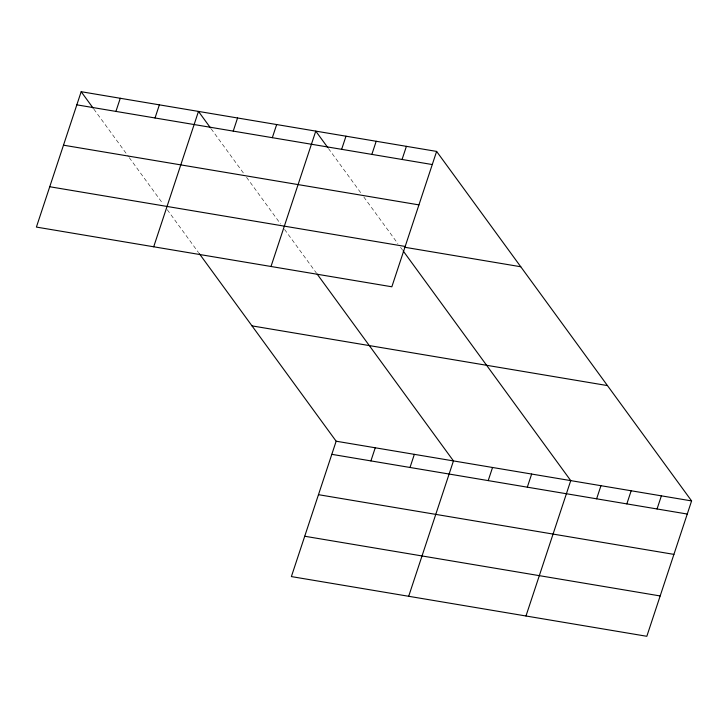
<?xml version="1.0" encoding="UTF-8"?>
<svg xmlns="http://www.w3.org/2000/svg" width="728" height="728" viewBox="0 0 728 728"><rect width="100%" height="100%" fill="white"/><g stroke="black" fill="none" stroke-linecap="round" stroke-linejoin="round"><path stroke-width="0.55" stroke-dasharray="3.64 2.73" d="M328.455 148.512L361.843 194.276M363.845 197.024L397.907 243.707M400.564 247.347L402.52 250.023M211.156 128.811L243.88 173.664M246.546 177.323L280.608 224.006M284.566 229.429L316.507 273.209M93.857 109.109L128.583 156.702M129.256 157.621L162.644 203.385M167.267 209.728L198.553 252.616"/><path stroke-width="1.09" d="M81.172 91.71L36.4 227.081L391.846 286.786L436.618 151.415L81.172 91.71L93.193 108.19M115.925 111.411L120.266 98.28M155.028 117.982L159.368 104.85M153.699 246.792L198.471 111.42L210.492 127.891M233.224 131.113L237.565 117.982M272.327 137.683L276.667 124.552M270.998 266.494L315.77 131.122L327.791 147.593M341.641 149.322L345.982 136.191M371.853 154.4L376.194 141.268M402.065 159.468L406.406 146.346M199.208 253.508L336.154 441.214L291.382 576.585L646.828 636.29L691.6 500.919L436.618 151.415M370.907 460.906L375.248 447.775M410.01 467.476L414.35 454.345M408.681 596.287L453.453 460.915L317.162 274.101M488.206 480.607L492.547 467.476M527.309 487.178L531.649 474.046M525.98 615.988L570.743 480.616L403.166 250.923M596.614 498.817L600.964 485.694M626.835 503.894L631.176 490.763M657.047 508.972L661.388 495.841M76.831 104.841L432.277 164.546M63.491 145.181L418.937 204.887M49.741 186.741L405.187 246.446M404.386 247.201L520.766 266.748M252.006 325.88L607.452 385.585M336.154 441.214L691.6 500.919M331.804 454.336L687.259 514.041M318.464 494.676L673.919 554.381M304.723 536.245L660.169 595.95"/></g></svg>
